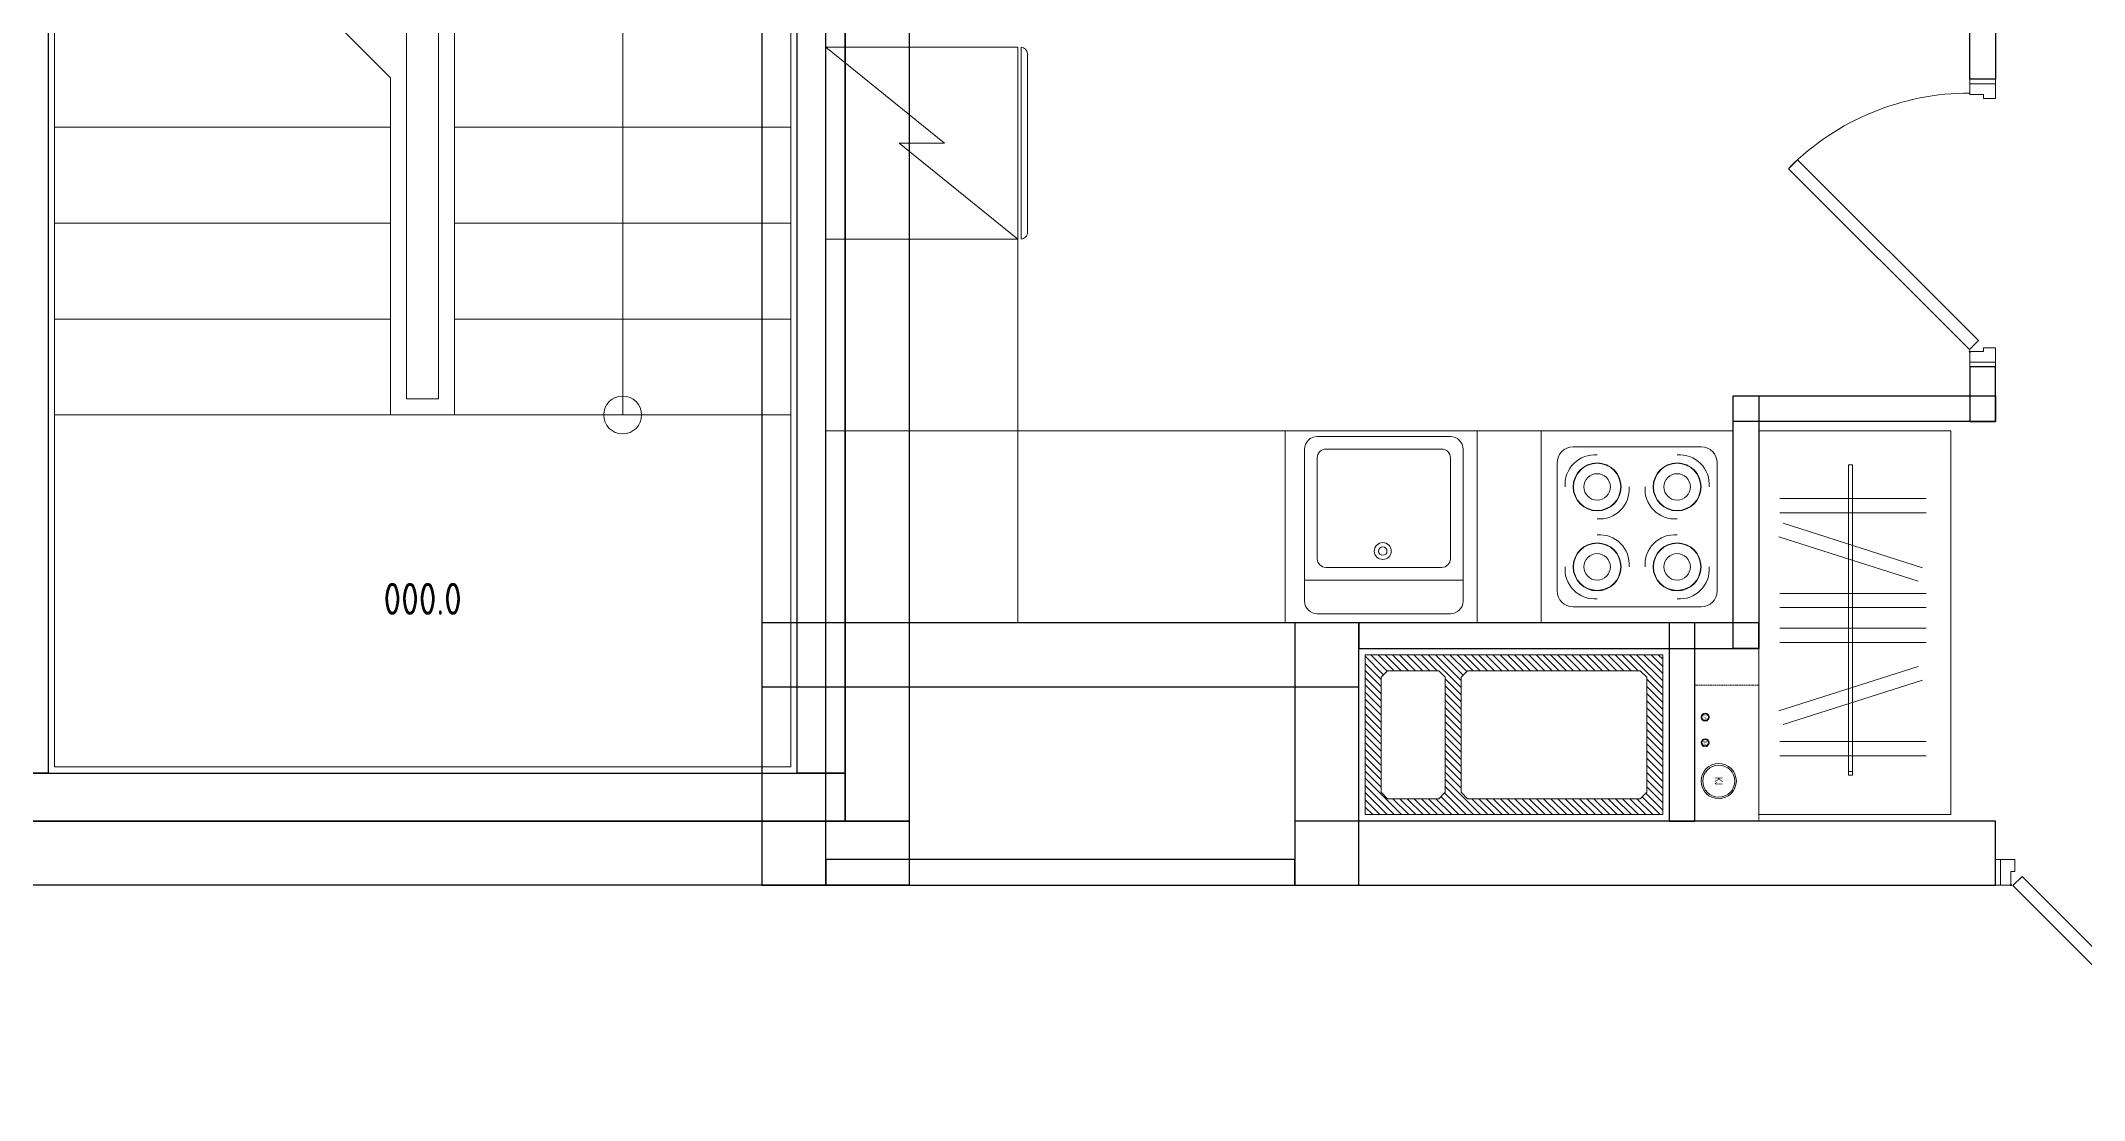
# Model space of a CAD drawing. Header units: millimetres. Extents: x 0 to 145404, y 0 to 194550.
# Drawn here: x 98123 to 104507, y 27134 to 30447 of the extents above; entities that cross this region are included whole.
import ezdxf
from ezdxf.enums import TextEntityAlignment as Align

# ---------------------------------------------------------------- set-up
doc = ezdxf.new("R2010")
doc.units = ezdxf.units.MM
for name, pattern in [('200_ШТРИХ', [320, 200, -120]), ('DASHED', [7, 5, -2, 0]), ('HIDDEN2', [0.1875, 0.125, -0.0625])]:
    doc.linetypes.add(name, pattern=pattern)
for name, color, linetype, lineweight in [('АР - Вентблок', 36, 'Continuous', 9), ('АР - ВК', 126, 'Continuous', 13), ('АР - Двери', 126, 'Continuous', 9), ('АР - Лестница', 152, 'Continuous', 9), ('АР - Лестницы', 46, 'Continuous', 15), ('АР - Монолит', 56, 'Continuous', 30), ('АР - Обор. - Холодильник', 42, 'Continuous', 9), ('АР - Оборуд', 252, 'Continuous', 0), ('АР - Перегородки 80', 32, 'Continuous', 30), ('АР - утеплитель', 40, 'Continuous', 30)]:
    doc.layers.add(name, color=color, linetype=linetype, lineweight=lineweight)
doc.layers.add('АР - мебель', color=7, linetype='Continuous', lineweight=9, true_color=0x787878)
doc.styles.add('ГОСТ 2.304', font='CS_Gost2304.shx')

# ---------------------------------------------------------------- blocks, each defined once
blk = doc.blocks.new('*U206')
at = {"ltscale": 100}
for p, q in [((15, 37.5), (15, -42.5)), ((46, 37.5), (15, 37.5)), ((48, -4.5), (48, 35.5)), ((852, -4.5), (852, 37.5)), ((852, 37.5), (885, 37.5)), ((885, 37.5), (885, -42.5)), ((15, -42.5), (60, -42.5)), ((60, -4.5), (48, -4.5)), ((60, -42.5), (60, -4.5)), ((840, -42.5), (840, -4.5)), ((840, -4.5), (852, -4.5)), ((885, -42.5), (840, -42.5))]:
    blk.add_line(p, q, dxfattribs=at)
for points in [[(54.4, 38.9), (82.7, 10.6), (648, 575.9), (619.7, 604.2)], [(15, -42.5), (0, -42.5), (0, 37.5), (15, 37.5)], [(885, -42.5), (900, -42.5), (900, 37.5), (885, 37.5)]]:
    blk.add_lwpolyline(points, close=True, dxfattribs=at)
blk.add_circle((48, 37.5), 2, dxfattribs=at)
blk.add_arc((56.7, 37.5), 800, 0, 44.86495, dxfattribs=at)
blk = doc.blocks.new('Стояк ВК')
at = {"layer": 'АР - ВК', "color": 46, "linetype": 'DASHED'}
blk.add_lwpolyline([(0, 200), (425, 200), (425, 0), (0, 0)], close=True, dxfattribs=at)
at = {"layer": 'АР - ВК', "color": 1, "ltscale": 100}
for radius in [12.5, 10]:
    blk.add_circle((100, 167.5), radius, dxfattribs=at)
at = {"layer": 'АР - ВК', "color": 5, "ltscale": 100}
for radius in [12.5, 10]:
    blk.add_circle((180, 167.5), radius, dxfattribs=at)
at = {"layer": 'АР - ВК', "color": 46, "ltscale": 100}
for radius in [55, 50]:
    blk.add_circle((300, 125), radius, dxfattribs=at)
at = {"layer": 'АР - ВК', "color": 1, "ltscale": 100, "style": 'ГОСТ 2.304'}
blk.add_text('Т4', height=10, dxfattribs=at).set_placement((100, 167.5), align=Align.MIDDLE_CENTER)
at = {"layer": 'АР - ВК', "color": 5, "ltscale": 100, "style": 'ГОСТ 2.304'}
blk.add_text('В1', height=10, dxfattribs=at).set_placement((180, 167.5), align=Align.MIDDLE_CENTER)
at = {"layer": 'АР - ВК', "color": 46, "ltscale": 100, "style": 'ГОСТ 2.304'}
blk.add_text('К1', height=25, dxfattribs=at).set_placement((300, 125), align=Align.MIDDLE_CENTER)
blk = doc.blocks.new('k_22')
at = {"ltscale": 600}
for p, q in [((0, 600), (0, 0)), ((600, 600), (0, 600)), ((600, 0), (600, 600)), ((500, 550), (100, 550)), ((50, 500), (50, 100)), ((550, 100), (550, 500)), ((0, 0), (600, 0)), ((100, 50), (500, 50))]:
    blk.add_line(p, q, dxfattribs=at)
for centre in [(175, 425), (425, 425), (175, 175), (425, 175)]:
    blk.add_circle(centre, 75, dxfattribs=at)
for centre, radius, start, end in [((100, 500), 50, 90, 180), ((167.7, 432.3), 93, 85.49745, 184.50255), ((432.3, 432.3), 93, 355.49745, 94.50255), ((500, 500), 50, 0, 90), ((175, 425), 73.8, 0, 180), ((175, 425), 41.3, 0, 180), ((425, 425), 73.8, 0, 180), ((425, 425), 41.3, 0, 180), ((175, 425), 73.8, 180, 0), ((175, 425), 41.3, 180, 0), ((182.3, 417.7), 93, 265.49745, 4.50255), ((417.7, 417.7), 93, 175.49745, 274.50255), ((425, 425), 73.8, 180, 0), ((425, 425), 41.3, 180, 0), ((182.3, 182.3), 93, 355.49745, 94.50255), ((417.7, 182.3), 93, 85.49745, 184.50255), ((175, 175), 73.8, 0, 180), ((175, 175), 41.3, 0, 180), ((425, 175), 73.8, 0, 180), ((425, 175), 41.3, 0, 180), ((167.7, 167.7), 93, 175.49745, 274.50255), ((175, 175), 73.8, 180, 0), ((175, 175), 41.3, 180, 0), ((425, 175), 73.8, 180, 0), ((425, 175), 41.3, 180, 0), ((432.3, 167.7), 93, 265.49745, 4.50255), ((100, 100), 50, 180, 270), ((500, 100), 50, 270, 0)]:
    blk.add_arc(centre, radius, start, end, dxfattribs=at)
blk = doc.blocks.new('М15 600х600')
for p, q in [((-600, 600), (-600, 0)), ((-600, 600), (0, 600)), ((0, 600), (0, 0)), ((-556, 57), (-556, 532.2)), ((-516.4, 571.8), (-100.6, 571.8)), ((-61, 532.2), (-61, 57)), ((-556, 466.2), (-61, 466.2)), ((-516.4, 83.4), (-516.4, 400.2)), ((-490, 426.6), (-127, 426.6)), ((-100.6, 83.4), (-100.6, 400.2)), ((-61, 400.2), (-61, 83.4)), ((-600, 0), (0, 0)), ((-100.6, 17.4), (-516.4, 17.4)), ((-127, 57), (-490, 57))]:
    blk.add_line(p, q)
for centre, major_axis, start_param, end_param in [((-516.4, 532.2), (-28, 28), -0.785398, 0.785398), ((-100.6, 532.2), (28, 28), 5.497787, 7.068583), ((-490, 400.2), (-18.7, 18.7), -0.785398, 0.785398), ((-305.2, 375.6), (18.7, 18.7), 5.497787, 11.780972), ((-305.2, 375.6), (9.33, 9.33), 5.497787, 11.780972), ((-127, 400.2), (18.7, 18.7), 5.497787, 7.068583), ((-490, 83.4), (18.7, 18.7), 2.356194, 3.926991), ((-127, 83.4), (-18.7, 18.7), 2.356194, 3.926991), ((-516.4, 57), (28, 28), 2.356194, 3.926991), ((-100.6, 57), (-28, 28), 2.356194, 3.926991)]:
    blk.add_ellipse(centre, major_axis=major_axis, ratio=1, start_param=start_param, end_param=end_param)
blk = doc.blocks.new('холодильник')
at = {"layer": 'АР - Обор. - Холодильник'}
for p, q in [((0, 300), (0, -300)), ((600, 300), (0, 300)), ((600, -300), (600, 300)), ((610, 300), (610, -300)), ((610, 300), (610, 300)), ((630, -280), (630, 280)), ((0, -300), (600, -300)), ((610, -300), (610, -300))]:
    blk.add_line(p, q, dxfattribs=at)
blk.add_lwpolyline([(600, 300), (229.3, 0), (370.7, 0), (0, -300)], dxfattribs=at)
for centre, start, end in [((610, 280), 0, 90), ((610, -280), 270, 0)]:
    blk.add_arc(centre, 20, start, end, dxfattribs=at)
blk = doc.blocks.new('Ш03 600х1200')
for p, q in [((0, 600), (-1200, 600)), ((-1200, 0), (-1200, 600)), ((0, 0), (0, 600)), ((-988.5, 66), (-988.5, 522.9)), ((-944.2, 66), (-944.2, 522.9)), ((-911.1, 76.8), (-772.2, 512)), ((-692.1, 66), (-692.1, 522.9)), ((-647.8, 66), (-647.8, 522.9)), ((-583, 66), (-583, 522.9)), ((-538.7, 66), (-538.7, 522.9)), ((-282.2, 76.8), (-421.1, 512)), ((-228.6, 66), (-228.6, 522.9)), ((-184.3, 66), (-184.3, 522.9)), ((-868.9, 63.3), (-730, 498.6)), ((-324.4, 63.3), (-463.3, 498.6)), ((-123, 293.3), (-1094.4, 293.3)), ((-1094.4, 293.3), (-1094.4, 280.4)), ((-1094.4, 280.4), (-123, 280.4)), ((-134.5, 293.3), (-228.9, 293.3)), ((-228.9, 293.3), (-228.9, 280.4)), ((-228.9, 280.4), (-134.5, 280.4)), ((-134.5, 280.4), (-134.5, 293.3)), ((-123, 280.4), (-123, 293.3)), ((0, 0), (-1200, 0))]:
    blk.add_line(p, q)
blk = doc.blocks.new('Вентблок 930 х 500')
at = {"layer": 'АР - Вентблок', "lineweight": 5}
h = blk.add_hatch(dxfattribs=at)
h.set_pattern_fill('ANSI31', color=256, scale=5)
h.set_pattern_definition([(45, (-3927587.913, -709139.574), (-11.22532015, 11.22532015), [])])
h.paths.add_polyline_path([(-20, 950), (-520, 950), (-520, 20), (-20, 20)])
h.paths.add_polyline_path([(-450, 700), (-470, 720), (-470, 880), (-450, 900), (-90, 900), (-70, 880), (-70, 720), (-90, 700)], flags=16)
h.paths.add_polyline_path([(-90, 650), (-70, 630), (-70, 90), (-90, 70), (-450, 70), (-470, 90), (-470, 630), (-450, 650)], flags=16)
at = {"layer": 'АР - Вентблок', "linetype": '200_ШТРИХ', "lineweight": 5, "ltscale": 0.1}
blk.add_lwpolyline([(-540, 0), (-540, 970), (0, 970), (0, 0)], close=True, dxfattribs=at)
at = {"layer": 'АР - Вентблок', "linetype": 'ByBlock'}
for points in [[(-520, 20), (-520, 950), (-20, 950), (-20, 20)], [(-470, 720), (-470, 880), (-450, 900), (-90, 900), (-70, 880), (-70, 720), (-90, 700), (-450, 700)], [(-470, 90), (-470, 630), (-450, 650), (-90, 650), (-70, 630), (-70, 90), (-90, 70), (-450, 70)]]:
    blk.add_lwpolyline(points, close=True, dxfattribs=at)
blk = doc.blocks.new('Квартира 2К 10200 тип 4')
at = {"layer": 'АР - Монолит'}
for points in [[(0, 0), (200, 0), (200, 5450), (0, 5450)], [(0, 620), (1865, 620), (1865, 820), (0, 820)], [(1665, 0), (1865, 0), (1865, 820), (1665, 820)], [(1665, 0), (3855, 0), (3855, 200), (1665, 200)]]:
    blk.add_lwpolyline(points, close=True, dxfattribs=at)
at = {"layer": 'АР - Оборуд'}
for points in [[(200, 1420), (800, 1420), (800, 2020), (200, 2020)], [(200, 820), (800, 820), (800, 1420), (200, 1420)], [(800, 820), (1635, 820), (1635, 1420), (800, 1420)], [(2235, 820), (2435, 820), (2435, 1420), (2235, 1420)], [(2435, 820), (3035, 820), (3035, 1420), (2435, 1420)]]:
    blk.add_lwpolyline(points, close=True, dxfattribs=at)
at = {"layer": 'АР - Перегородки 80'}
for points in [[(3775, 5450), (3855, 5450), (3855, 2520), (3775, 2520)], [(3855, 1620), (3775, 1620), (3775, 1450), (3855, 1450)], [(3035, 1530), (3855, 1530), (3855, 1450), (3035, 1450)], [(3035, 740), (3035, 1530), (3115, 1530), (3115, 740)], [(1865, 820), (1865, 740), (3115, 740), (3115, 820)], [(2835, 820), (2835, 200), (2915, 200), (2915, 820)], [(200, 80), (200, 0), (1665, 0), (1665, 80)]]:
    blk.add_lwpolyline(points, close=True, dxfattribs=at)
at = {"rotation": 90.00000000000001}
blk.add_blockref('Вентблок 930 х 500', (2835, 740, 0), dxfattribs=at)
at = {"layer": 'АР - ВК', "xscale": -1, "rotation": 90}
blk.add_blockref('Стояк ВК', (3115, 625, 0), dxfattribs=at)
at = {"layer": 'АР - Двери', "rotation": 90.00000000000001}
blk.add_blockref('*U206', (3812.5, 1620, 0), dxfattribs=at)
at = {"layer": 'АР - мебель', "rotation": 270}
blk.add_blockref('Ш03 600х1200', (3115, 220, 0), dxfattribs=at)
at = {"layer": 'АР - Оборуд', "extrusion": (0, 0, -1), "zscale": -1, "rotation": 180}
blk.add_blockref('холодильник', (-200, 2320, 0), dxfattribs=at)
at = {"layer": 'АР - Оборуд', "rotation": 180}
blk.add_blockref('М15 600х600', (1635, 1420, 0), dxfattribs=at)
at = {"layer": 'АР - Оборуд'}
blk.add_blockref('k_22', (2435, 820, 0), dxfattribs=at)
blk = doc.blocks.new('*U47')
at = {"layer": 'АР - Лестницы'}
for points in [[(900, 0), (795.8, 98.8)], [(0, 0), (900, 0)], [(900, 0), (795.8, -98.8)]]:
    blk.add_lwpolyline(points, dxfattribs=at)
blk.add_circle((0, 0), 59.2, dxfattribs=at)
blk = doc.blocks.new('*U46')
at = {"layer": 'АР - Лестницы'}
for points in [[(2700, 0), (2595.8, 98.8)], [(0, 0), (2700, 0)], [(2700, 0), (2595.8, -98.8)]]:
    blk.add_lwpolyline(points, dxfattribs=at)
blk.add_circle((0, 0), 59.2, dxfattribs=at)
blk = doc.blocks.new('Лестница 3000')
at = {"layer": 'АР - Лестница', "ltscale": 100}
for p, q in [((1270, 2315.7), (2320, 3365.7)), ((1270, 2174.3), (2320, 3224.3))]:
    blk.add_line(p, q, dxfattribs=at)
at = {"layer": 'АР - Лестница', "linetype": 'HIDDEN2', "ltscale": 100}
blk.add_lwpolyline([(0, 4940), (2340, 4940), (2340, 0), (0, 0)], close=True, dxfattribs=at)
at = {"layer": 'АР - Лестница', "ltscale": 100}
for points in [[(20, 3820), (2320, 3820), (2320, 4920), (20, 4920)], [(20, 3820), (1070, 3820), (1070, 3520), (20, 3520)], [(1120, 1170), (1220, 1170), (1220, 3770), (1120, 3770)], [(1270, 3820), (2320, 3820), (2320, 3520), (1270, 3520)], [(20, 3520), (1070, 3520), (1070, 3220), (20, 3220)], [(20, 3220), (1070, 3220), (1070, 2920), (20, 2920)], [(20, 2920), (1070, 2920), (1070, 2620), (20, 2620)], [(20, 2620), (1070, 2620), (1070, 2320), (20, 2320)], [(20, 2320), (1070, 2320), (1070, 2020), (20, 2020)], [(20, 2020), (1070, 2020), (1070, 1720), (20, 1720)], [(1270, 2020), (2320, 2020), (2320, 1720), (1270, 1720)], [(20, 1720), (1070, 1720), (1070, 1420), (20, 1420)], [(1270, 1720), (2320, 1720), (2320, 1420), (1270, 1420)], [(20, 1420), (1070, 1420), (1070, 1120), (20, 1120)], [(1270, 1420), (2320, 1420), (2320, 1120), (1270, 1120)], [(2320, 1120), (2320, 20), (20, 20), (20, 1120)]]:
    blk.add_lwpolyline(points, close=True, dxfattribs=at)
for points in [[(1270, 2315.7), (1270, 3820), (1070, 3820), (1070, 1120), (1270, 1120), (1270, 2174.3)], [(2174.3, 3220), (1270, 3220), (1270, 3520), (2320, 3520), (2320, 3220), (2315.7, 3220)], [(1874.3, 2920), (1270, 2920), (1270, 3220), (2174.3, 3220)], [(2315.7, 3220), (2320, 3220), (2320, 2920), (2015.7, 2920)], [(1574.3, 2620), (1270, 2620), (1270, 2920), (1874.3, 2920)], [(2015.7, 2920), (2320, 2920), (2320, 2620), (1715.7, 2620)], [(1274.3, 2320), (1270, 2320), (1270, 2620), (1574.3, 2620)], [(1715.7, 2620), (2320, 2620), (2320, 2320), (1415.7, 2320)], [(1415.7, 2320), (2320, 2320), (2320, 2020), (1270, 2020), (1270, 2174.3)], [(1270, 2315.7), (1270, 2320), (1274.3, 2320)]]:
    blk.add_lwpolyline(points, dxfattribs=at)
at = {"layer": 'АР - Лестница', "xscale": -1}
for name, p, rotation in [('*U47', (1795, 3820), 89.99999999999993), ('*U46', (545, 1120), 270)]:
    blk.add_blockref(name, p, dxfattribs=dict(at, rotation=rotation))
at = {"layer": 'АР - Лестница', "ltscale": 100, "char_height": 100, "width": 674.876, "attachment_point": 5, "style": 'ГОСТ 2.304'}
for s, insert in [('3000', (1170, 4395)), ('0.000\\P', (1170, 545))]:
    blk.add_mtext(s, dxfattribs=dict(at, insert=insert))
blk = doc.blocks.new('Лестничная клетка Н1 9000 тип 11')
blk.add_line((200, 0), (9200, 0, 0))
at = {"layer": 'АР - Монолит'}
for points in [[(0, 200), (200, 200), (200, 5290), (0, 5290)], [(5760, 0), (5760, 200), (0, 200), (0, 0)]]:
    blk.add_lwpolyline(points, close=True, dxfattribs=at)
at = {"layer": 'АР - утеплитель'}
for points in [[(200, 350), (350, 350), (350, 5290), (200, 5290)], [(2690, 350), (2840, 350), (2840, 4210), (2690, 4210)], [(2840, 200), (2840, 350), (200, 350), (200, 200)]]:
    blk.add_lwpolyline(points, close=True, dxfattribs=at)
at = {"layer": 'АР - Лестница'}
blk.add_blockref('Лестница 3000', (350, 350), dxfattribs=at)
blk = doc.blocks.new('*U79')
at = {"ltscale": 100}
for p, q in [((-1035, -37.5), (-1035, 42.5)), ((-1035, 42.5), (-990, 42.5)), ((-990, 4.5), (-1002, 4.5)), ((-1002, 4.5), (-1002, -37.5)), ((-990, 42.5), (-990, 4.5)), ((-15, 42.5), (-60, 42.5)), ((-60, 42.5), (-60, 4.5)), ((-60, 4.5), (-48, 4.5)), ((-48, 4.5), (-48, -35.5)), ((-15, -37.5), (-15, 42.5)), ((-1002, -37.5), (-1035, -37.5)), ((-46, -37.5), (-15, -37.5))]:
    blk.add_line(p, q, dxfattribs=at)
for points in [[(-1035, 42.5), (-1050, 42.5), (-1050, -37.5), (-1035, -37.5)], [(-15, 42.5), (0, 42.5), (0, -37.5), (-15, -37.5)], [(-54.4, -38.9), (-82.7, -10.6), (-754, -682), (-725.8, -710.3)]]:
    blk.add_lwpolyline(points, close=True, dxfattribs=at)
blk.add_circle((-48, -37.5), 2, dxfattribs=at)
blk.add_arc((-57.9, -37.5), 950, 180, 224.86495, dxfattribs=at)
blk = doc.blocks.new('H_Section_1')
at = {"rotation": 56.96711930257281}
blk.add_blockref('Квартира 2К 10200 тип 4', (132.1, -12729.7), dxfattribs=at)
at = {"xscale": -1, "rotation": 56.96711930257284}
blk.add_blockref('Лестничная клетка Н1 9000 тип 11', (382.9, -12344), dxfattribs=at)
at = {"layer": 'АР - Двери', "xscale": -1, "rotation": 56.96711930257284}
blk.add_blockref('*U79', (2202.1, -9477.4), dxfattribs=at)

msp = doc.modelspace()

# ---------------------------------------------------------------- block references
at = {"rotation": 303.0328806974269}
msp.add_blockref('H_Section_1', (110975.5, 34857.2, 0), dxfattribs=at)

doc.saveas('drawing.dxf')
